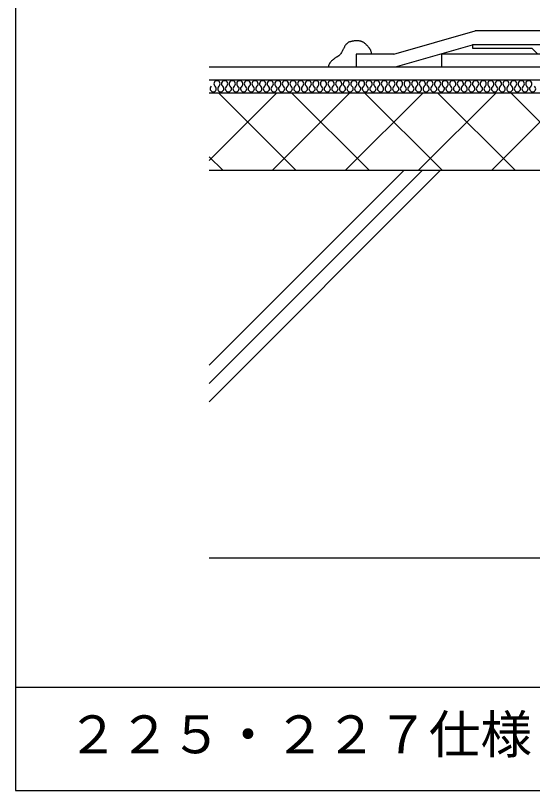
# Model space of a CAD drawing. Units: millimetres, scale not verified. Extents: x -365 to 435, y -625 to 605.
# Drawn here: x -364.8 to -164.7, y 14.8 to 314.7 of the extents above; entities that cross this region are included whole.
import ezdxf
from ezdxf.enums import TextEntityAlignment as Align

# ---------------------------------------------------------------- set-up
doc = ezdxf.new("R2010")
doc.units = ezdxf.units.MM
doc.header["$LTSCALE"] = 5
for name, color, linetype in [('2-2_in line', 7, 'Continuous'), ('2-3', 3, 'Continuous'), ('2-4_out line', 2, 'Continuous'), ('2-6_鋼板・アングル', 2, 'Continuous'), ('2-D_ハッチ他', 4, 'Continuous'), ('2-E_con他', 4, 'Continuous'), ('F-5', 6, 'Continuous'), ('F-7', 1, 'Continuous'), ('F-A', 7, 'Continuous')]:
    doc.layers.add(name, color=color, linetype=linetype)
doc.styles.add('HG丸ｺﾞｼｯｸM-PRO', font='')
doc.styles.get('HG丸ｺﾞｼｯｸM-PRO').set_extended_font_data('HG丸ｺﾞｼｯｸM-PRO')

msp = doc.modelspace()

# ---------------------------------------------------------------- linework, layer by layer
at = {"layer": '2-2_in line'}
for p, q in [((-217.717, 294.836), (-187.967, 303.336)), ((-199.967, 299.836), (-199.967, 294.836)), ((-157.967, 299.836), (-199.967, 299.836)), ((-232.967, 294.836), (-159.967, 294.836)), ((-289.811, 289.836), (-159.967, 289.836)), ((-289.811, 284.836), (-159.967, 284.836)), ((-289.811, 254.836), (360.189, 254.836))]:
    msp.add_line(p, q, dxfattribs=at)
for points in [[(-231.365, 304.808), (-231.574, 304.848), (-231.785, 304.881), (-231.908, 304.898), (-232.056, 304.917), (-232.312, 304.944), (-232.569, 304.963), (-232.825, 304.972), (-233.08, 304.97), (-233.334, 304.956), (-233.481, 304.942), (-233.588, 304.928), (-233.772, 304.899), (-233.956, 304.865), (-234.14, 304.827), (-234.324, 304.787), (-234.509, 304.746), (-234.617, 304.723), (-234.739, 304.698), (-234.949, 304.655), (-235.159, 304.609), (-235.366, 304.556), (-235.569, 304.494), (-235.765, 304.418), (-235.876, 304.366), (-235.975, 304.313), (-236.14, 304.21), (-236.299, 304.093), (-236.449, 303.965), (-236.592, 303.828), (-236.728, 303.683), (-236.804, 303.596), (-236.888, 303.494), (-237.026, 303.312), (-237.156, 303.126), (-237.28, 302.936), (-237.397, 302.742), (-237.51, 302.546), (-237.574, 302.431), (-237.641, 302.308)], [(-226.97, 299.836), (-226.989, 299.967), (-227.022, 300.192), (-227.059, 300.416), (-227.104, 300.636), (-227.16, 300.853), (-227.229, 301.064), (-227.276, 301.184), (-227.317, 301.276), (-227.396, 301.432), (-227.483, 301.584), (-227.577, 301.733), (-227.677, 301.878), (-227.782, 302.02), (-227.844, 302.102), (-227.918, 302.197), (-228.049, 302.357), (-228.181, 302.515), (-228.317, 302.671), (-228.454, 302.824), (-228.593, 302.976), (-228.674, 303.063), (-228.76, 303.154), (-228.909, 303.31), (-229.061, 303.463), (-229.216, 303.613), (-229.375, 303.76), (-229.538, 303.901), (-229.636, 303.981), (-229.723, 304.049), (-229.878, 304.164), (-230.037, 304.272), (-230.2, 304.372), (-230.368, 304.465), (-230.539, 304.548), (-230.641, 304.592), (-230.754, 304.637), (-230.954, 304.704), (-231.158, 304.761), (-231.365, 304.808)], [(-237.641, 302.308), (-237.755, 302.095), (-237.867, 301.88), (-237.978, 301.665), (-238.089, 301.45), (-238.2, 301.233), (-238.265, 301.108), (-238.354, 300.939), (-238.51, 300.65), (-238.674, 300.365), (-238.849, 300.088), (-239.038, 299.822), (-239.243, 299.569), (-239.371, 299.429), (-239.417, 299.382), (-239.499, 299.303), (-239.583, 299.226), (-239.67, 299.152), (-239.759, 299.081), (-239.85, 299.013), (-239.904, 298.975), (-239.994, 298.916), (-240.152, 298.82), (-240.313, 298.728), (-240.476, 298.639), (-240.639, 298.55), (-240.8, 298.458), (-240.892, 298.403), (-240.984, 298.343), (-241.14, 298.236), (-241.292, 298.123), (-241.442, 298.005), (-241.589, 297.885), (-241.735, 297.763), (-241.82, 297.692), (-241.925, 297.602), (-242.107, 297.447), (-242.286, 297.29), (-242.462, 297.129), (-242.632, 296.962)], [(-242.632, 296.962), (-242.795, 296.789), (-242.886, 296.685), (-242.938, 296.622), (-243.024, 296.513), (-243.106, 296.401), (-243.184, 296.285), (-243.257, 296.167), (-243.324, 296.045), (-243.36, 295.974), (-243.407, 295.872), (-243.478, 295.693), (-243.54, 295.511), (-243.594, 295.325), (-243.644, 295.136), (-243.689, 294.947), (-243.715, 294.836)]]:
    msp.add_lwpolyline(points, dxfattribs=at)
at = {"layer": '2-3'}
msp.add_line((-289.811, 104.836), (360.189, 104.836), dxfattribs=at)
at = {"layer": '2-4_out line'}
for p, q in [((-218.417, 299.836), (-186.917, 308.836)), ((-129.018, 308.836), (-186.917, 308.836)), ((-232.967, 299.836), (-232.967, 294.836)), ((-218.417, 299.836), (-232.967, 299.836)), ((-289.811, 294.836), (-232.967, 294.836))]:
    msp.add_line(p, q, dxfattribs=at)
at = {"layer": '2-6_鋼板・アングル'}
for p, q in [((-127.967, 303.336), (-187.967, 303.336)), ((-187.967, 303.336), (-187.967, 302.136)), ((-187.967, 302.136), (-164.965, 302.136)), ((-164.965, 302.136), (-162.665, 299.836))]:
    msp.add_line(p, q, dxfattribs=at)
at = {"layer": '2-D_ハッチ他'}
for p, q in [((-289.811, 258.642), (-263.617, 284.836)), ((-286.256, 284.836), (-256.256, 254.836)), ((-265.333, 254.836), (-235.333, 284.836)), ((-257.972, 284.836), (-227.972, 254.836)), ((-237.049, 254.836), (-207.049, 284.836)), ((-229.688, 284.836), (-199.688, 254.836)), ((-208.765, 254.836), (-178.765, 284.836)), ((-201.404, 284.836), (-171.404, 254.836)), ((-173.119, 284.836), (-159.967, 271.685)), ((-180.48, 254.836), (-159.967, 275.349)), ((-289.811, 260.107), (-284.541, 254.836))]:
    msp.add_line(p, q, dxfattribs=at)
for centre, start, end in [((-286.81, 288.295), 307.52351, 232.47649), ((-283.866, 288.295), 307.52351, 232.47649), ((-280.922, 288.295), 307.52351, 232.47649), ((-277.978, 288.295), 307.52351, 232.47649), ((-275.034, 288.295), 307.52351, 232.47649), ((-272.09, 288.295), 307.52351, 232.47649), ((-269.146, 288.295), 307.52351, 232.47649), ((-266.202, 288.295), 307.52351, 232.47649), ((-263.259, 288.295), 307.52351, 232.47649), ((-260.315, 288.295), 307.52351, 232.47649), ((-257.371, 288.295), 307.52351, 232.47649), ((-254.427, 288.295), 307.52351, 232.47649), ((-251.483, 288.295), 307.52351, 232.47649), ((-248.539, 288.295), 307.52351, 232.47649), ((-245.595, 288.295), 307.52351, 232.47649), ((-242.651, 288.295), 307.52351, 232.47649), ((-239.707, 288.295), 307.52351, 232.47649), ((-236.763, 288.295), 307.52351, 232.47649), ((-233.819, 288.295), 307.52351, 232.47649), ((-230.875, 288.295), 307.52351, 232.47649), ((-227.931, 288.295), 307.52351, 232.47649), ((-224.988, 288.295), 307.52351, 232.47649), ((-222.044, 288.295), 307.52351, 232.47649), ((-219.1, 288.295), 307.52351, 232.47649), ((-216.156, 288.295), 307.52351, 232.47649), ((-213.212, 288.295), 307.52351, 232.47649), ((-210.268, 288.295), 307.52351, 232.47649), ((-207.324, 288.295), 307.52351, 232.47649), ((-204.38, 288.295), 307.52351, 232.47649), ((-201.436, 288.295), 307.52351, 232.47649), ((-198.492, 288.295), 307.52351, 232.47649), ((-195.548, 288.295), 307.52351, 232.47649), ((-192.604, 288.295), 307.52351, 232.47649), ((-189.661, 288.295), 307.52351, 232.47649), ((-186.717, 288.295), 307.52351, 232.47649), ((-183.773, 288.295), 307.52351, 232.47649), ((-180.829, 288.295), 307.52351, 232.47649), ((-177.885, 288.295), 307.52351, 232.47649), ((-174.941, 288.295), 307.52351, 232.47649), ((-171.997, 288.295), 307.52351, 232.47649), ((-169.053, 288.295), 307.52351, 232.47649), ((-166.109, 288.295), 307.52351, 232.47649), ((-288.282, 286.378), 127.52351, 52.47649), ((-285.338, 286.378), 127.52351, 52.47649), ((-282.394, 286.378), 127.52351, 52.47649), ((-279.45, 286.378), 127.52351, 52.47649), ((-276.506, 286.378), 127.52351, 52.47649), ((-273.562, 286.378), 127.52351, 52.47649), ((-270.618, 286.378), 127.52351, 52.47649), ((-267.674, 286.378), 127.52351, 52.47649), ((-264.73, 286.378), 127.52351, 52.47649), ((-261.787, 286.378), 127.52351, 52.47649), ((-258.843, 286.378), 127.52351, 52.47649), ((-255.899, 286.378), 127.52351, 52.47649), ((-252.955, 286.378), 127.52351, 52.47649), ((-250.011, 286.378), 127.52351, 52.47649), ((-247.067, 286.378), 127.52351, 52.47649), ((-244.123, 286.378), 127.52351, 52.47649), ((-241.179, 286.378), 127.52351, 52.47649), ((-238.235, 286.378), 127.52351, 52.47649), ((-235.291, 286.378), 127.52351, 52.47649), ((-232.347, 286.378), 127.52351, 52.47649), ((-229.403, 286.378), 127.52351, 52.47649), ((-226.46, 286.378), 127.52351, 52.47649), ((-223.516, 286.378), 127.52351, 52.47649), ((-220.572, 286.378), 127.52351, 52.47649), ((-217.628, 286.378), 127.52351, 52.47649), ((-214.684, 286.378), 127.52351, 52.47649), ((-211.74, 286.378), 127.52351, 52.47649), ((-208.796, 286.378), 127.52351, 52.47649), ((-205.852, 286.378), 127.52351, 52.47649), ((-202.908, 286.378), 127.52351, 52.47649), ((-199.964, 286.378), 127.52351, 52.47649), ((-197.02, 286.378), 127.52351, 52.47649), ((-194.076, 286.378), 127.52351, 52.47649), ((-191.132, 286.378), 127.52351, 52.47649), ((-188.189, 286.378), 127.52351, 52.47649), ((-185.245, 286.378), 127.52351, 52.47649), ((-182.301, 286.378), 127.52351, 52.47649), ((-179.357, 286.378), 127.52351, 52.47649), ((-176.413, 286.378), 127.52351, 52.47649), ((-173.469, 286.378), 127.52351, 52.47649), ((-170.525, 286.378), 127.52351, 52.47649), ((-167.581, 286.378), 127.52351, 52.47649), ((-164.637, 286.378), 127.52351, 52.47649)]:
    msp.add_arc(centre, 1.208, start, end, dxfattribs=at)
at = {"layer": '2-E_con他'}
for p, q in [((-289.811, 179.402), (-214.377, 254.836)), ((-289.811, 165.259), (-200.234, 254.836)), ((-289.811, 172.331), (-207.306, 254.836))]:
    msp.add_line(p, q, dxfattribs=at)
at = {"layer": 'F-5'}
msp.add_line((-364.811, 54.836), (435.189, 54.836), dxfattribs=at)
at = {"layer": 'F-7'}
for p, q in [((-364.811, 604.836), (-364.811, 14.836)), ((-364.811, 14.836), (435.189, 14.836))]:
    msp.add_line(p, q, dxfattribs=at)

# ---------------------------------------------------------------- texts
at = {"layer": 'F-A', "style": 'HG丸ｺﾞｼｯｸM-PRO'}
msp.add_text('２２５・２２７仕様', height=14.66, dxfattribs=at).set_placement((-344.811, 24.836), align=Align.BOTTOM_LEFT)

doc.saveas('drawing.dxf')
